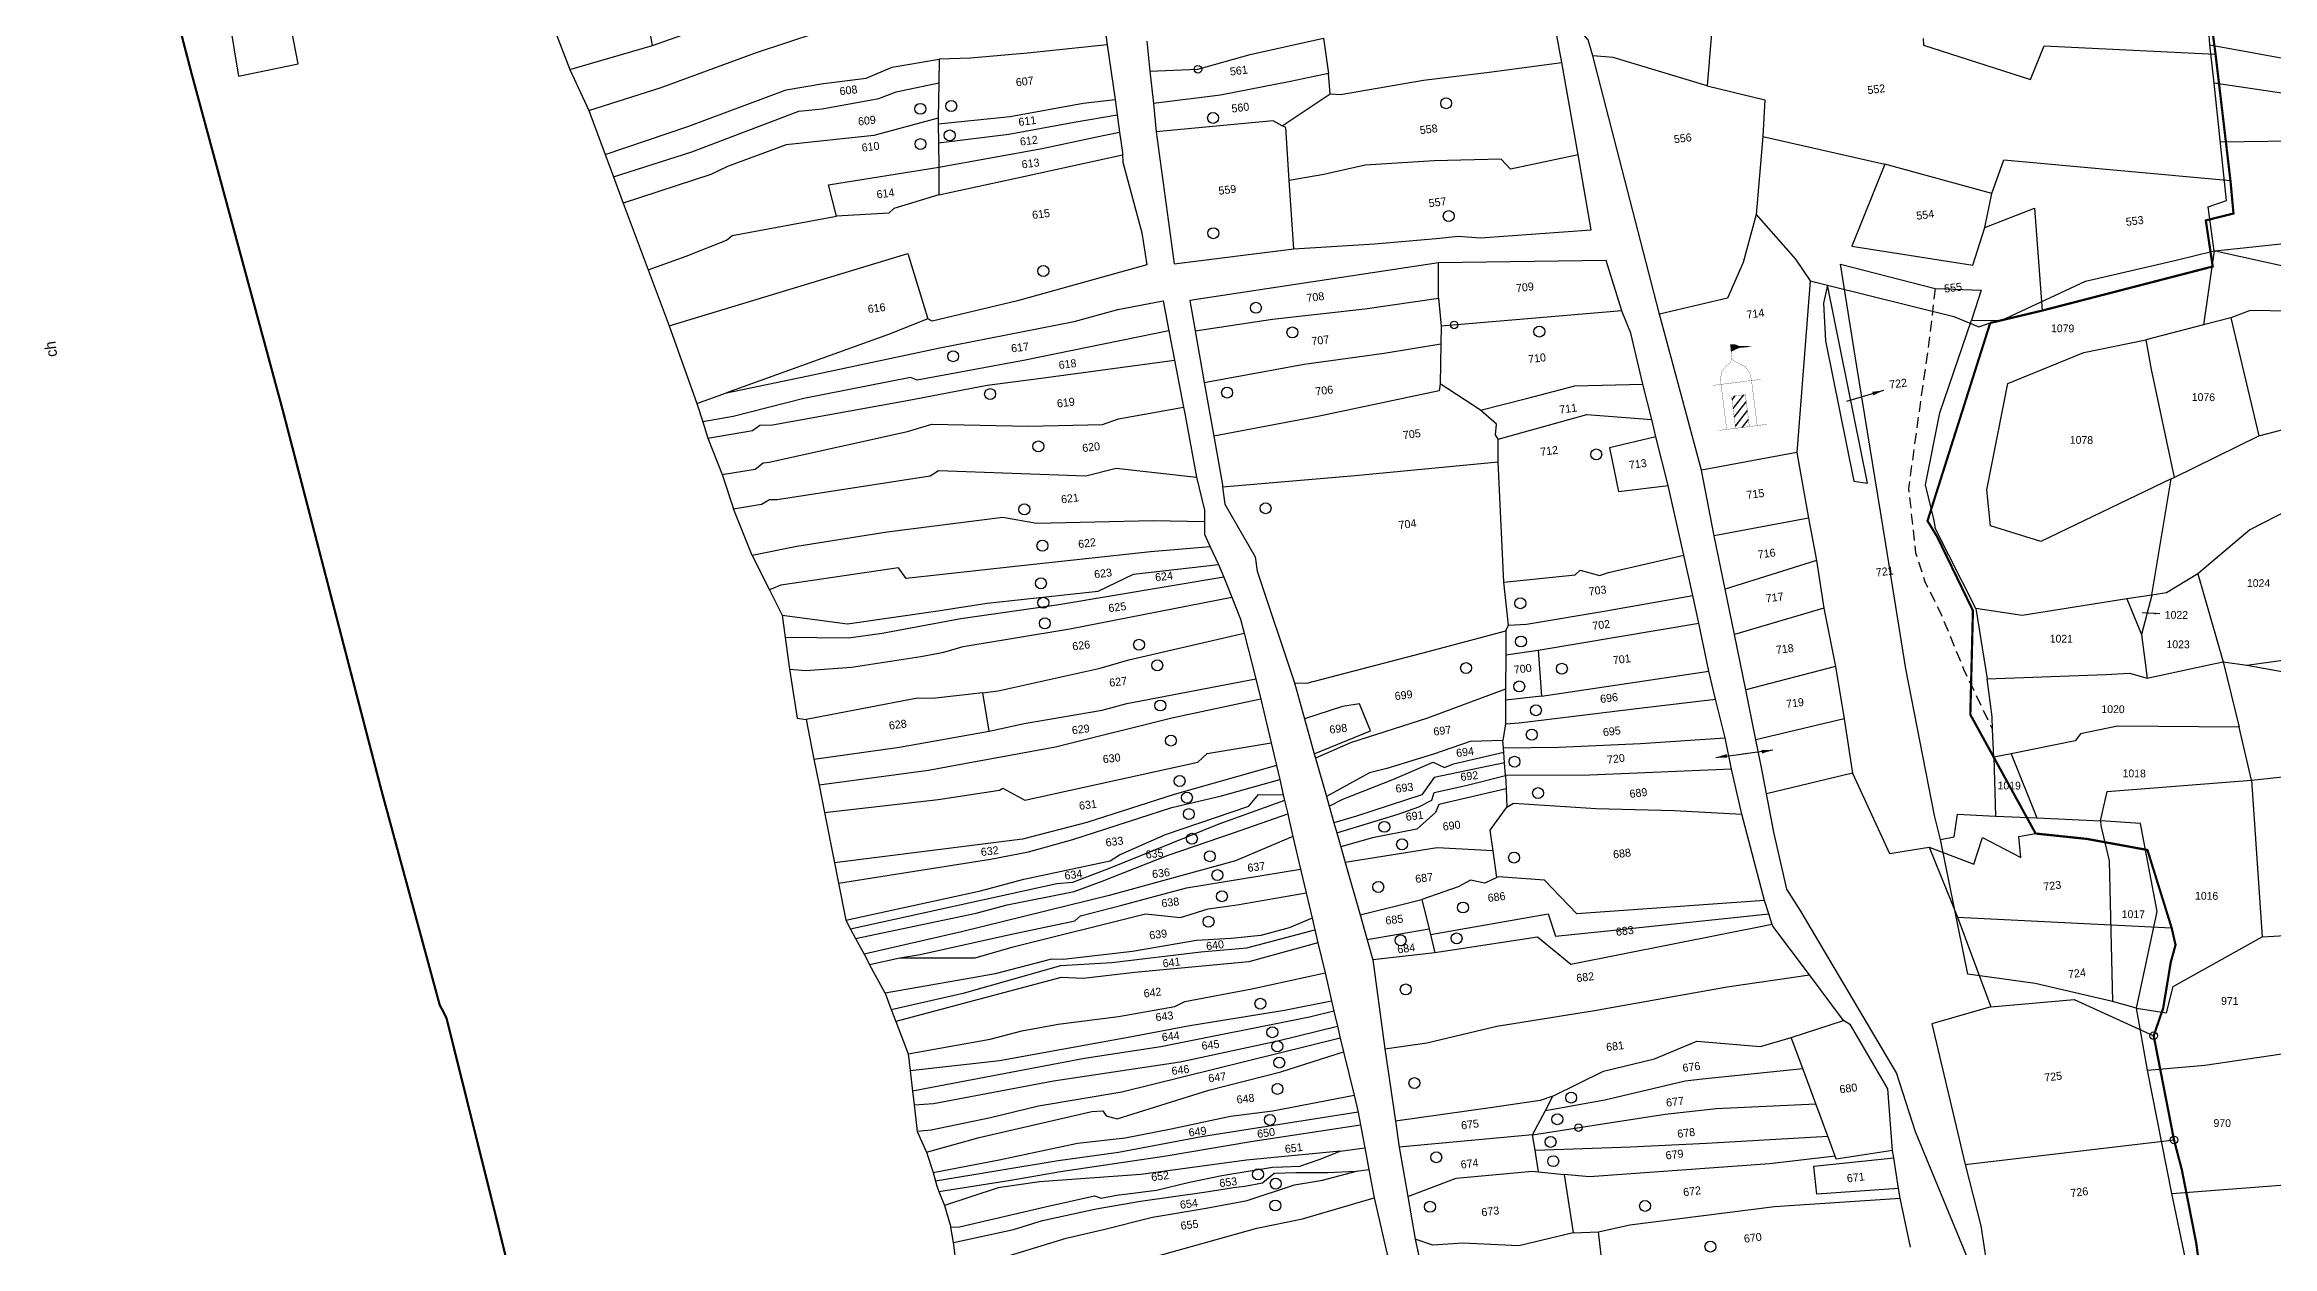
# Model space of a CAD drawing. Header units: metres. Extents: x 286331 to 289345, y 2008811 to 2013011.
# Drawn here: x 286774 to 287804, y 2010016 to 2010571 of the extents above; entities that cross this region are included whole.
import ezdxf
from ezdxf.enums import TextEntityAlignment as Align

# ---------------------------------------------------------------- set-up
doc = ezdxf.new("R2010")
doc.units = ezdxf.units.M
doc.linetypes.add('DASHED', pattern=[0.75, 0.5, -0.25])
for name, color, linetype in [('LINE_FOOTPATH', 1, 'DASHED'), ('POLY_PARCEL', 6, 'Continuous'), ('POLY_ROAD', 30, 'Continuous'), ('POLY_WATER', 4, 'Continuous'), ('SYM_ARROW', 1, 'Continuous'), ('SYM_STONE', 1, 'Continuous'), ('SYM_WELL', 1, 'Continuous'), ('SYM_WORSHIP', 1, 'Continuous'), ('TEXT_MAPOUT', 7, 'Continuous'), ('TEXT_PARCEL', 7, 'Continuous'), ('V_BOUND_LINE', 7, 'Continuous')]:
    doc.layers.add(name, color=color, linetype=linetype)
doc.styles.get("Standard").update_dxf_attribs({"font": 'simplex.shx'})
doc.styles.add('TEXT_MAP', font='')
doc.styles.get('TEXT_MAP').set_extended_font_data('Kruti Dev 050')
doc.dimstyles.get("Standard").update_dxf_attribs({"dimtxt": 0.18, "dimasz": 0.18, "dimexe": 0.18, "dimexo": 0.0625, "dimgap": 0.09, "dimtad": 0, "dimtih": 1, "dimtoh": 1, "dimdec": 4, "dimzin": 0, "dimdsep": 46, "dimtxsty": 'Standard', "dimcen": 0.09, "dimadec": 0, "dimazin": 0, "dimtfac": 1, "dimtdec": 4, "dimtofl": 0, "dimtmove": 0, "dimatfit": 3, "dimfxl": 1, "dimtolj": 1, "dimtzin": 0, "dimarcsym": 0})

# ---------------------------------------------------------------- blocks, each defined once
blk = doc.blocks.new('TEMPLE')
at = {"linetype": 'Continuous'}
blk.add_hatch(color=256, dxfattribs=at).paths.add_polyline_path([(0.28, 5.69), (0.6, 5.75), (0.95, 5.71), (1.39, 5.73), (0.49, 5.85), (0.21, 6.01), (-0.14, 6.06), (-0.15, 5.55), (-0.09, 5.55)])
h = blk.add_hatch(dxfattribs=at)
h.set_pattern_fill('ANSI31', color=256, scale=3.6, style=0)
h.set_pattern_definition([(45, (-94.63405, -100.65248), (-0.318198, 0.318198), [])])
h.paths.add_polyline_path([(-0.51, 2.32), (-0.51, 0), (0.49, 0), (0.49, 2.32)])
at = {"linetype": 'Continuous', "const_width": 0.018}
for points in [[(-1.16, 3.28), (-1.16, 3.69), (-0.97, 4.22), (-0.63, 4.55), (-0.33, 4.73), (-0.16, 4.99), (0.05, 4.8), (0.46, 4.5), (0.69, 4.36), (0.88, 4.09), (1.02, 3.76), (1.06, 3.28)], [(-0.16, 4.99), (-0.14, 6.06), (0.21, 6.01), (0.49, 5.85), (1.39, 5.73), (0.95, 5.71), (0.6, 5.75), (0.28, 5.69), (-0.09, 5.55), (-0.15, 5.55)], [(-1.78, 3.28), (1.75, 3.28)], [(-1.16, 0), (-1.16, 3.28)], [(1.06, 0), (1.06, 3.28)], [(-0.51, 0), (-0.51, 2.32), (0.49, 2.32), (0.49, 0)], [(-1.78, 0), (1.78, 0)]]:
    blk.add_lwpolyline(points, dxfattribs=at)
blk = doc.blocks.new('PAKKAWELL')
blk.add_circle((0, 0), 1.81)
blk = doc.blocks.new('STONE')
blk.add_circle((0, 0), 0.851)
blk = doc.blocks.new('TEXTARROW')
blk.add_leader([(0.04, -0.01), (8.68, -0.01)], dimstyle='Standard', override={"dimtxt": 2.5, "dimasz": 2.5, "dimexe": 1.25, "dimexo": 0.625, "dimgap": 0.625, "dimtad": 1, "dimtih": 0, "dimtoh": 0, "dimzin": 8, "dimcen": 2.5, "dimtofl": 1})
blk = doc.blocks.new('TEXTDOUBLEARROW')
for points in [[(-6.63, 0.01), (0.2, 0.01)], [(6.25, 0.01), (-0.58, 0.01)]]:
    blk.add_leader(points, dimstyle='Standard', override={"dimtxt": 2.5, "dimasz": 2.5, "dimexe": 1.25, "dimexo": 0.625, "dimgap": 0.625, "dimtad": 1, "dimtih": 0, "dimtoh": 0, "dimzin": 8, "dimcen": 2.5, "dimtofl": 1})
blk = doc.blocks.new('CXV')
at = {"layer": 'LINE_FOOTPATH', "ltscale": 10, "flags": 128}
blk.add_lwpolyline([(287647.8, 2010458.5), (287645.4, 2010437.1), (287639.1, 2010392.3), (287635.5, 2010366.1), (287638.8, 2010336.3), (287642.9, 2010323.4), (287650.2, 2010308.8), (287661, 2010282.5), (287674.4, 2010254.6)], dxfattribs=at)
at = {"layer": 'POLY_PARCEL'}
for points in [[(286850.9, 2010631.7), (286863.2, 2010556.7), (286890.8, 2010562.4), (286876.7, 2010634.9), (286850.9, 2010631.7)], [(287054.7, 2010570.9), (287101.1, 2010587.2), (287152.8, 2010602.9), (287163.9, 2010605.6), (287214.4, 2010612.4), (287258.2, 2010620.1)], [(287025.2, 2010540.9), (287058.6, 2010551.5), (287102.7, 2010567.7), (287158.9, 2010586.1), (287214.7, 2010591), (287217, 2010591.9), (287261.1, 2010599.4)], [(287774.9, 2010571.2), (287772.5, 2010605.2)], [(287006.8, 2010584.6), (287016.5, 2010559.8)], [(287054.7, 2010570.9), (287052.5, 2010582.9)], [(287546.4, 2010588), (287544.3, 2010574.8), (287542.4, 2010552.3)], [(287016.5, 2010559.8), (287054.7, 2010570.9)], [(287265, 2010571.2), (287228.1, 2010567.3), (287201.7, 2010565.1), (287187.2, 2010564.6)], [(287284.7, 2010559), (287306.9, 2010559.9), (287331, 2010566.7), (287364.9, 2010574.3), (287367.3, 2010558)], [(287642.3, 2010574.2), (287642.5, 2010571), (287691.9, 2010555.1), (287698.3, 2010570.8), (287777.5, 2010566.9)], [(287774.9, 2010571.2), (287890.7, 2010550.1)], [(287776.8, 2010553.4), (287774.9, 2010571.2)], [(287016.5, 2010559.8), (287025.2, 2010540.9)], [(287032.7, 2010520.5), (287071, 2010533.4), (287116.4, 2010550.4), (287133.8, 2010553.3), (287153.4, 2010555.8), (287165.5, 2010560.9), (287187.2, 2010564.6)], [(287187.2, 2010564.6), (287187, 2010553.6)], [(287367.3, 2010558), (287349.7, 2010554.2), (287317.3, 2010548), (287286.3, 2010544.1)], [(287368.1, 2010548.6), (287367.3, 2010558)], [(287368.1, 2010548.6), (287372.9, 2010548.3), (287411.2, 2010554.8), (287441.6, 2010558.6), (287475.2, 2010563)], [(287542.4, 2010552.3), (287499, 2010565.4), (287489.6, 2010566.1)], [(287036.6, 2010510.2), (287072.8, 2010521.7), (287122.3, 2010540.6), (287133.1, 2010541.6), (287159.3, 2010546.4), (287167.3, 2010549.5), (287187, 2010553.6)], [(287187, 2010553.6), (287186.7, 2010537.3)], [(287345.9, 2010533.8), (287368.1, 2010548.6)], [(287542.4, 2010552.3), (287569.1, 2010545.8), (287568.2, 2010528.8)], [(287776.9, 2010476), (287774.1, 2010496.3), (287782.5, 2010499.2), (287776.8, 2010553.4)], [(287890.2, 2010536.7), (287776.8, 2010553.4)], [(287025.2, 2010540.9), (287032.7, 2010520.5)], [(287186.7, 2010534.6), (287220, 2010538), (287253.8, 2010544.2), (287268.6, 2010545.9)], [(287186.9, 2010525.9), (287219.5, 2010529.9), (287249.7, 2010535.4), (287269.5, 2010538.8)], [(287186.7, 2010537.3), (287157, 2010529.3), (287116.4, 2010525), (287089.4, 2010515), (287081.6, 2010511.2), (287041.1, 2010498)], [(287186.7, 2010537.3), (287186.7, 2010536.7), (287186.7, 2010534.6)], [(287186.7, 2010534.6), (287186.9, 2010525.9)], [(287187.1, 2010514.7), (287234.8, 2010523.3), (287259.3, 2010528.5), (287270.6, 2010530.8)], [(287345.9, 2010533.8), (287341.7, 2010536.1), (287287.6, 2010531)], [(287349.1, 2010508.5), (287347.5, 2010532.9), (287345.9, 2010533.8)], [(287568.2, 2010528.8), (287565.1, 2010492.7)], [(287568.2, 2010528.8), (287624.5, 2010516)], [(287779.6, 2010526.3), (287890.2, 2010527.9)], [(287032.7, 2010520.5), (287036.6, 2010510.2)], [(287186.9, 2010525.9), (287187.1, 2010514.7)], [(287187, 2010501.8), (287227, 2010510.5), (287272, 2010520.3)], [(287482.7, 2010520.3), (287451.5, 2010513.7), (287447.2, 2010518.3), (287416.2, 2010517.6), (287384.3, 2010515.6), (287365.1, 2010511.3), (287349.1, 2010508.5)], [(287674.1, 2010502.4), (287679.6, 2010518), (287784.4, 2010508.4)], [(287036.6, 2010510.2), (287041.1, 2010498)], [(287139.7, 2010491.9), (287136.1, 2010506.5), (287187.1, 2010514.7)], [(287187.1, 2010514.7), (287187, 2010501.8)], [(287351.2, 2010476.8), (287349.1, 2010508.5)], [(287624.5, 2010516), (287609.3, 2010478.1), (287665.3, 2010469.3), (287670.8, 2010486.8)], [(287674.1, 2010502.4), (287624.5, 2010516)], [(287041.1, 2010498), (287052.6, 2010467.1)], [(287187, 2010501.8), (287166.3, 2010495.5), (287164, 2010493.4), (287139.7, 2010491.9)], [(287670.8, 2010486.8), (287674.1, 2010502.4)], [(287052.6, 2010467.1), (287070.2, 2010473.5), (287088.9, 2010480.9), (287091.5, 2010483), (287139.7, 2010491.9)], [(287565.1, 2010492.7), (287559.1, 2010470.6), (287551.8, 2010454), (287520.4, 2010446.6)], [(287565.1, 2010492.7), (287583.3, 2010472.1), (287590, 2010462.1)], [(287670.8, 2010486.8), (287693.8, 2010495.7), (287697.3, 2010448.3)], [(287052.6, 2010467.1), (287062.4, 2010441.3)], [(287062.4, 2010441.3), (287172.8, 2010474.7), (287182, 2010444.5)], [(287418.2, 2010454.1), (287418.2, 2010470.4)], [(287650.3, 2010203.8), (287647.5, 2010214.8), (287634.2, 2010282.7), (287625.1, 2010340.3), (287611.6, 2010422.4), (287604, 2010469.8), (287647.8, 2010458.5)], [(287590, 2010462.1), (287583.8, 2010382.7)], [(287590, 2010462.1), (287598, 2010460.1)], [(287598, 2010460.1), (287596.2, 2010451.7), (287597.2, 2010434.3), (287610.3, 2010369.4), (287616.6, 2010368.5), (287598, 2010460.1)], [(287598, 2010460.1), (287656.4, 2010445.6), (287668.1, 2010440.8), (287673.3, 2010442.6)], [(287647.8, 2010458.5), (287669.1, 2010457.8), (287664.7, 2010443.9)], [(287305.6, 2010439), (287341.4, 2010444.3), (287384.1, 2010449.2), (287418.2, 2010454.1)], [(287418.2, 2010454.1), (287419.4, 2010441.1)], [(287503, 2010448.2), (287419.4, 2010441.1)], [(287784.5, 2010445), (287797.6, 2010390.4)], [(287062.4, 2010441.3), (287075.2, 2010405.4)], [(287293.5, 2010438.9), (287226.3, 2010425.2), (287177.1, 2010416.2), (287173.9, 2010417.3), (287124.6, 2010407.6), (287092, 2010399.4), (287077.9, 2010396.9)], [(287419.4, 2010441.1), (287419.2, 2010432.9)], [(287745.3, 2010434.8), (287747.8, 2010421), (287758.3, 2010371.1)], [(287080.3, 2010389.3), (287100.9, 2010392.8), (287104.3, 2010395.4), (287110.2, 2010395.5), (287172.4, 2010406.8), (287209.4, 2010413.9), (287234.4, 2010417), (287296.1, 2010425.4)], [(287309.8, 2010415), (287356, 2010423.6), (287393.1, 2010428.7), (287419.2, 2010432.9)], [(287419.2, 2010432.9), (287418.9, 2010414.4)], [(287418.9, 2010414.4), (287418.4, 2010411.2), (287362.4, 2010399.4), (287314.2, 2010390.2)], [(287437.5, 2010402.3), (287418.9, 2010414.4)], [(287437.5, 2010402.3), (287458.8, 2010407.6), (287481.2, 2010413.5), (287512.7, 2010414.3)], [(287075.2, 2010405.4), (287088.9, 2010410.3)], [(287075.2, 2010405.4), (287077.9, 2010396.9)], [(287086.8, 2010372.5), (287102.2, 2010375), (287105.8, 2010377.9), (287108.6, 2010378.3), (287172.6, 2010392.4), (287183.8, 2010395.8), (287228.5, 2010394.8), (287262.7, 2010395.6), (287270.2, 2010398.3), (287300.3, 2010403.6)], [(287077.9, 2010396.9), (287080.3, 2010389.3)], [(287445.7, 2010388.8), (287444.5, 2010390.9), (287445, 2010395.8), (287437.5, 2010402.3)], [(287445.7, 2010388.8), (287486.8, 2010400.2), (287516.8, 2010397.9)], [(287080.3, 2010389.3), (287086.8, 2010372.5)], [(287445.8, 2010378.4), (287445.7, 2010388.8)], [(287518.7, 2010390), (287497.2, 2010384.8), (287501.4, 2010364.7), (287524.3, 2010367.4)], [(287092.1, 2010356.7), (287105.1, 2010358.8), (287108.8, 2010361), (287112.3, 2010361), (287183.1, 2010371.9), (287186.9, 2010374.3), (287255, 2010371.9), (287269.1, 2010375.5), (287306.3, 2010371.3)], [(287318.3, 2010366.8), (287379.6, 2010372), (287445.8, 2010378.4)], [(287448.4, 2010322.8), (287445.8, 2010378.4)], [(287583.8, 2010382.7), (287539.8, 2010374.5)], [(287583.8, 2010382.7), (287589.3, 2010352.4)], [(287086.8, 2010372.5), (287092.1, 2010356.7)], [(287100.7, 2010335), (287092.1, 2010356.7)], [(287309.9, 2010350.6), (287286.2, 2010351.1), (287232.3, 2010349.8), (287216.7, 2010352.6), (287163.2, 2010345.9), (287121.4, 2010339.2), (287100.7, 2010335)], [(287589.3, 2010352.4), (287545.7, 2010344.1)], [(287589.3, 2010352.4), (287593, 2010332.7)], [(287100.7, 2010335), (287108.8, 2010319.2)], [(287312.6, 2010339), (287285, 2010336.7), (287222.4, 2010330), (287172, 2010324.5), (287168.4, 2010329.3), (287114, 2010321.4), (287108.8, 2010319.2)], [(287448.4, 2010322.8), (287481.3, 2010326.1), (287483.7, 2010328.3), (287492.6, 2010325.8), (287496.8, 2010327.2), (287531.6, 2010335.2)], [(287593, 2010332.7), (287550.8, 2010319.5)], [(287593, 2010332.7), (287596.3, 2010310.7)], [(287114.7, 2010307.5), (287144.9, 2010303.4), (287186.6, 2010309.5), (287209.5, 2010313.1), (287260.7, 2010318.6), (287277.1, 2010326.5), (287316.4, 2010330.9)], [(287318.8, 2010325), (287242.5, 2010312.3), (287197.3, 2010305.8), (287160.8, 2010299), (287145.3, 2010296.9), (287116, 2010297.1)], [(287450.5, 2010302.9), (287448.4, 2010322.8)], [(287769.3, 2010326.6), (287781, 2010285.9)], [(287108.8, 2010319.2), (287114.7, 2010307.5)], [(287118, 2010282.5), (287125.5, 2010281.9), (287146.7, 2010283.5), (287178.7, 2010288.4), (287189.4, 2010290.3), (287198.3, 2010293), (287247.7, 2010301.2), (287322.5, 2010315.8)], [(287450.5, 2010302.9), (287458.9, 2010303.3), (287493.8, 2010309.1), (287535.8, 2010316.6)], [(287736.5, 2010315), (287743.2, 2010298.5)], [(287748, 2010316.8), (287743.2, 2010298.5)], [(287748.1, 2010316.9), (287748, 2010316.8)], [(287114.7, 2010307.5), (287116, 2010297.1)], [(287449.3, 2010300.2), (287450.5, 2010302.9)], [(287464.2, 2010291.3), (287538.5, 2010303.8)], [(287596.3, 2010310.7), (287555.1, 2010298.6)], [(287596.3, 2010310.7), (287601.7, 2010283.8)], [(287666.7, 2010310.6), (287671.9, 2010278)], [(287116, 2010297.1), (287118, 2010282.5)], [(287207.5, 2010271.6), (287214.5, 2010272.5), (287261.7, 2010283), (287275, 2010286.8), (287328.3, 2010299.2)], [(287351.5, 2010276.2), (287357.3, 2010276.1), (287411, 2010290), (287449.3, 2010300.2)], [(287449.3, 2010300.2), (287449.3, 2010289.1)], [(287449.3, 2010289.1), (287464.2, 2010291.3)], [(287464.2, 2010291.3), (287465.8, 2010270)], [(287743.2, 2010298.5), (287745.9, 2010278.4)], [(287118, 2010282.5), (287121.5, 2010259.9), (287125.7, 2010259.2)], [(287449.3, 2010289.1), (287449.2, 2010273.3)], [(287465.8, 2010270), (287543.2, 2010281.6)], [(287601.7, 2010283.8), (287560.3, 2010272.9)], [(287601.7, 2010283.8), (287605.7, 2010259.5)], [(287671.9, 2010278), (287726.7, 2010280.1), (287737.7, 2010280.7), (287745.9, 2010278.4)], [(287745.9, 2010278.4), (287772.2, 2010284.1), (287781, 2010285.9)], [(287781, 2010285.9), (287788.4, 2010255.7)], [(287781, 2010285.9), (287792, 2010284.4)], [(287792, 2010284.4), (287820.8, 2010288.3)], [(287792, 2010284.4), (287858.7, 2010272.4)], [(287207.5, 2010271.6), (287184.2, 2010268.9), (287177.2, 2010269.1), (287125.7, 2010259.2)], [(287210.4, 2010253.8), (287207.5, 2010271.6)], [(287210.4, 2010253.8), (287226.6, 2010257.4), (287262.6, 2010263.6), (287274, 2010266.6), (287333.7, 2010278.1)], [(287449.2, 2010273.3), (287413.1, 2010259.8), (287377.4, 2010248.5), (287361.3, 2010241.4)], [(287449.2, 2010273.3), (287449.2, 2010268.1)], [(287465.8, 2010270), (287449.2, 2010268.1)], [(287674.4, 2010254.6), (287674.2, 2010260.4), (287671.9, 2010278)], [(287336, 2010268.7), (287294.9, 2010259.8), (287241.1, 2010246.5), (287198.9, 2010238.8), (287182.3, 2010235.6), (287131.7, 2010228.8)], [(287360.7, 2010243.3), (287386.7, 2010254), (287381.6, 2010266.5), (287373.7, 2010265.3), (287356.2, 2010259.6)], [(287449.2, 2010257.3), (287455.5, 2010257.7), (287512.3, 2010264.6), (287546.3, 2010268.6)], [(287449.2, 2010268.1), (287449.2, 2010257.3)], [(287605.7, 2010259.5), (287564.9, 2010249.9)], [(287605.7, 2010259.5), (287609.6, 2010234.4)], [(287125.7, 2010259.2), (287129.3, 2010240.9)], [(287129.3, 2010240.9), (287168.9, 2010246.4), (287210.4, 2010253.8)], [(287447.9, 2010249.5), (287432.8, 2010249.1), (287415.8, 2010243.2), (287394.2, 2010236.6), (287386.3, 2010234.5), (287366.3, 2010223.7)], [(287449.2, 2010257.3), (287447.9, 2010249.5)], [(287448.2, 2010246.1), (287447.9, 2010249.5)], [(287448.2, 2010246.1), (287473.8, 2010246.4), (287511.5, 2010248.2), (287550.7, 2010250.7)], [(287674.9, 2010241.8), (287674.4, 2010254.6)], [(287788.4, 2010255.7), (287732.1, 2010256.2), (287715.1, 2010252.6), (287712.6, 2010249.4), (287683, 2010243.3)], [(287794.1, 2010231.2), (287788.4, 2010255.7)], [(287129.3, 2010240.9), (287131.7, 2010228.8)], [(287134.2, 2010216.3), (287186.8, 2010222.2), (287215.1, 2010226.6), (287216.6, 2010227.5), (287226.9, 2010222), (287306.9, 2010239.5), (287311.1, 2010243.5), (287340.7, 2010248.4)], [(287367.6, 2010219.1), (287373.9, 2010222.4), (287397.1, 2010231.5), (287415.7, 2010239.5), (287421, 2010237), (287425.1, 2010238.8), (287448.3, 2010244.1)], [(287448.7, 2010239.2), (287416.1, 2010232.4), (287410.5, 2010224.4), (287380.2, 2010214.6), (287369.8, 2010211.5)], [(287448.3, 2010244.1), (287448.2, 2010246.1)], [(287448.7, 2010239.2), (287448.3, 2010244.1)], [(287449.2, 2010233.3), (287448.7, 2010239.2)], [(287683, 2010243.3), (287674.9, 2010241.8)], [(287674.9, 2010241.8), (287675.8, 2010214.5)], [(287683, 2010243.3), (287694.9, 2010213.8)], [(287131.7, 2010228.8), (287134.2, 2010216.3)], [(287343.2, 2010237.9), (287295.9, 2010224.5), (287255.5, 2010211.6), (287225.7, 2010203.9), (287138.8, 2010192.9)], [(287140.6, 2010183.6), (287211, 2010194.6), (287228.5, 2010198.1), (287249, 2010203.7), (287294.9, 2010218.5), (287317.8, 2010224), (287344.7, 2010231.5)], [(287371.1, 2010206.9), (287399.5, 2010215.4), (287409.1, 2010218.9), (287415, 2010221.9), (287416.2, 2010225.4), (287430.8, 2010228.7), (287449.2, 2010233.3)], [(287553.6, 2010236.2), (287488.1, 2010233.5), (287449.2, 2010233.3)], [(287449.2, 2010233.3), (287449.4, 2010227.2)], [(287609.6, 2010234.4), (287569.9, 2010224.8)], [(287609.6, 2010234.4), (287626.7, 2010197.2), (287645, 2010200.2)], [(287724.3, 2010212.3), (287727.4, 2010226), (287794.1, 2010231.2)], [(287794.1, 2010231.2), (287857.4, 2010238)], [(287794.1, 2010231.2), (287799, 2010158.8)], [(287144, 2010166.5), (287206.3, 2010180), (287226.4, 2010185.4), (287266.3, 2010193.9), (287270.7, 2010196.6), (287291.9, 2010206), (287330.5, 2010219.2), (287334.9, 2010224.6), (287346.3, 2010224.4)], [(287346.9, 2010221.8), (287316.5, 2010210.8), (287265.9, 2010190.3), (287248.9, 2010183.8), (287241.6, 2010183.3), (287146.3, 2010162.3)], [(287449.4, 2010227.2), (287418.3, 2010220), (287416.7, 2010216.3), (287408.1, 2010208.5), (287387.6, 2010204.5), (287373, 2010200.3)], [(287443.5, 2010198.5), (287442.1, 2010208), (287449.7, 2010218.7)], [(287449.4, 2010227.2), (287449.7, 2010218.7)], [(287449.7, 2010218.7), (287452.8, 2010220.6), (287491, 2010218.1), (287527.2, 2010217.2), (287558.5, 2010215.4)], [(287134.2, 2010216.3), (287138.8, 2010192.9)], [(287148.6, 2010158), (287204.3, 2010169.7), (287218.7, 2010173.6), (287249.7, 2010179.7), (287262.6, 2010184.4), (287293.2, 2010196.5), (287323.3, 2010206.9), (287348.4, 2010215.6)], [(287650.3, 2010203.8), (287656.7, 2010205), (287658.2, 2010215.5), (287675.8, 2010214.5)], [(287675.8, 2010214.5), (287694.9, 2010213.8)], [(287694.9, 2010213.8), (287724.3, 2010212.3)], [(287724.3, 2010212.3), (287724.5, 2010210.2), (287728.3, 2010193.9), (287729.8, 2010128.8)], [(287740.9, 2010125.7), (287750.5, 2010170.5), (287742.8, 2010211.2), (287724.3, 2010212.3)], [(287350.8, 2010205.2), (287324.3, 2010193.9), (287265.9, 2010177.8), (287197.5, 2010161.1), (287152.5, 2010150.7)], [(287443.5, 2010198.5), (287417.5, 2010199.9), (287375, 2010193.1)], [(287445.2, 2010186.2), (287443.5, 2010198.5)], [(287645, 2010200.2), (287665.8, 2010192.4), (287669.7, 2010204.6), (287687.5, 2010195.4), (287686.5, 2010205.2), (287694.3, 2010206.5)], [(287645, 2010200.2), (287658.2, 2010167.9)], [(287729.8, 2010128.8), (287694.1, 2010137.2), (287662.9, 2010141.4), (287650.3, 2010203.8)], [(287138.8, 2010192.9), (287140.6, 2010183.6)], [(287169.1, 2010149.1), (287178.5, 2010150.5), (287219.3, 2010159.7), (287250, 2010166.2), (287252.6, 2010168.5), (287271.7, 2010173.3), (287301.6, 2010181.4), (287354.4, 2010190)], [(287140.6, 2010183.6), (287144, 2010166.5)], [(287169.1, 2010149.1), (287203.9, 2010149), (287221.4, 2010154.1), (287282.7, 2010169.4), (287298.9, 2010167.7), (287311.7, 2010171.7), (287325, 2010173.6), (287357, 2010179.1)], [(287445.2, 2010186.2), (287439.6, 2010183.5), (287432.9, 2010184.9), (287427.3, 2010181.9), (287410.5, 2010176)], [(287568.9, 2010175.5), (287482.2, 2010169.4), (287467.1, 2010185), (287445.9, 2010186.5), (287445.2, 2010186.2)], [(287359.7, 2010167.4), (287349.1, 2010162.9), (287336, 2010159.3), (287322.2, 2010158), (287306.3, 2010157.1), (287276.6, 2010152), (287244.5, 2010148.2), (287239.2, 2010148.4), (287213.2, 2010141.7), (287201.8, 2010139.6), (287162.2, 2010132.7)], [(287381.9, 2010168.9), (287410.5, 2010176)], [(287410.5, 2010176), (287413.8, 2010162.3)], [(287414.5, 2010159.8), (287468.8, 2010169.4), (287472.2, 2010159), (287500.8, 2010162), (287570.9, 2010169.3)], [(287658.2, 2010167.9), (287757.2, 2010162.9)], [(287658.2, 2010167.9), (287673.6, 2010126.4)], [(287144, 2010166.5), (287146.3, 2010162.3)], [(287146.3, 2010162.3), (287148.6, 2010158)], [(287148.6, 2010158), (287152.5, 2010150.7)], [(287165.1, 2010125.1), (287198.9, 2010132.9), (287243.5, 2010145.5), (287267.1, 2010146.9), (287308.3, 2010151.8), (287329.5, 2010153.6), (287361, 2010161.9)], [(287413.8, 2010162.3), (287385.2, 2010157.4)], [(287413.8, 2010162.3), (287414.5, 2010159.8)], [(287414.5, 2010159.8), (287416.5, 2010151.4)], [(287572.5, 2010164.4), (287479.3, 2010145.9), (287463.9, 2010158.6), (287416.5, 2010151.4)], [(287740.9, 2010125.7), (287754.9, 2010123.6), (287757.9, 2010135.7), (287799, 2010158.8)], [(287799, 2010158.8), (287833.7, 2010160.7)], [(287152.5, 2010150.7), (287155, 2010146)], [(287155, 2010146), (287169.1, 2010149.1)], [(287162.2, 2010132.7), (287155, 2010146)], [(287362.4, 2010155.9), (287330.4, 2010147.2), (287277.7, 2010142.3), (287253.9, 2010139.5), (287243.7, 2010140), (287167.2, 2010119.6)], [(287416.5, 2010151.4), (287387.8, 2010148.1)], [(287172.9, 2010104.7), (287210.8, 2010111.4), (287225.4, 2010115.2), (287242.3, 2010118.4), (287270.1, 2010121.9), (287296.2, 2010126.5), (287300.9, 2010128.8), (287331.9, 2010134.7), (287365.7, 2010142.1)], [(287393.3, 2010106.9), (287412.8, 2010109.7), (287445.1, 2010117.5), (287490.3, 2010124.6), (287551.7, 2010135.6), (287589.7, 2010141.2)], [(287162.2, 2010132.7), (287165.1, 2010125.1)], [(287173.8, 2010096.9), (287215.1, 2010101.6), (287274.6, 2010112.3), (287303.2, 2010117.7), (287346.9, 2010124.9), (287368.7, 2010129.2)], [(287673.6, 2010126.4), (287646.3, 2010118.5), (287661.7, 2010053.5)], [(287673.6, 2010126.4), (287712.2, 2010129.7), (287748.9, 2010113)], [(287740.9, 2010125.7), (287729.8, 2010128.8)], [(287746.1, 2010097.1), (287740.9, 2010125.7)], [(287165.1, 2010125.1), (287167.2, 2010119.6)], [(287167.2, 2010119.6), (287172.9, 2010104.7)], [(287369.8, 2010124.4), (287358.5, 2010121.6), (287289.8, 2010107.9), (287254.4, 2010102.4), (287174.9, 2010087.4)], [(287175.6, 2010081.1), (287184.6, 2010081.6), (287240.1, 2010092.1), (287298.7, 2010100.9), (287343.9, 2010110.6), (287371.4, 2010117.4)], [(287581.3, 2010112.2), (287605.5, 2010120)], [(287172.9, 2010104.7), (287173.8, 2010096.9)], [(287372.7, 2010111.9), (287271.7, 2010086.9), (287233.1, 2010080.5), (287211, 2010075.1), (287183.5, 2010069.4), (287177, 2010068.7)], [(287181.3, 2010059.1), (287205.8, 2010065.9), (287257.9, 2010077.9), (287262.9, 2010078.3), (287264.5, 2010075.9), (287269.5, 2010074.5), (287312, 2010087.8), (287345.2, 2010096.3), (287374.2, 2010105.5)], [(287471.1, 2010085.1), (287494.5, 2010096.6), (287518, 2010102.3), (287537.6, 2010110.5), (287567, 2010108), (287581.3, 2010112.2)], [(287586.6, 2010097.8), (287581.3, 2010112.2)], [(287746.1, 2010097.1), (287772.6, 2010099.4), (287808.1, 2010104.7)], [(287173.8, 2010096.9), (287174.9, 2010087.4)], [(287467.6, 2010078.4), (287495, 2010083.4), (287532.2, 2010092.1), (287540.3, 2010093.1), (287586.6, 2010097.8)], [(287592.6, 2010081.5), (287586.6, 2010097.8)], [(287757.3, 2010040), (287746.1, 2010097.1)], [(287174.9, 2010087.4), (287175.6, 2010081.1)], [(287184.5, 2010049.7), (287215, 2010055.6), (287251.2, 2010063.4), (287273.2, 2010065.8), (287294.5, 2010070), (287322, 2010075.8), (287341.6, 2010078.3), (287379.1, 2010085.5)], [(287471.1, 2010085.1), (287465.1, 2010083.1), (287442, 2010079.7), (287398.2, 2010073.5)], [(287467.6, 2010078.4), (287471.1, 2010085.1)], [(287175.6, 2010081.1), (287177, 2010068.7)], [(287381, 2010077.6), (287308.6, 2010066.3), (287270.1, 2010059), (287242.2, 2010055.1), (287185.5, 2010045.7)], [(287461.6, 2010067.2), (287497.1, 2010072.7), (287522.9, 2010076.7), (287546.5, 2010079.4), (287592.6, 2010081.5)], [(287461.6, 2010067.2), (287467.6, 2010078.4)], [(287598.2, 2010066.5), (287592.6, 2010081.5)], [(287177, 2010068.7), (287181.3, 2010059.1)], [(287187.1, 2010040.9), (287220.3, 2010046.2), (287243.4, 2010050.2), (287292.2, 2010057.4), (287331.3, 2010064.1), (287382.1, 2010071.8)], [(287461.6, 2010067.2), (287400, 2010061.4)], [(287462.8, 2010060.1), (287461.6, 2010067.2)], [(287462.8, 2010060.1), (287507, 2010061.7), (287542.1, 2010063.3), (287598.2, 2010066.5)], [(287601.6, 2010057.3), (287598.2, 2010066.5)], [(287661.7, 2010053.5), (287758.3, 2010064.8)], [(287181.3, 2010059.1), (287184.5, 2010049.7)], [(287372.7, 2010059.7), (287329.3, 2010055.5), (287280.5, 2010048.9), (287233.7, 2010045.5), (287214.5, 2010042.6), (287189.7, 2010034.5)], [(287192.7, 2010024.5), (287196.6, 2010024.7), (287235.7, 2010033.8), (287259.1, 2010039), (287262.2, 2010037.9), (287269.3, 2010039.3), (287274.4, 2010039.9), (287287.8, 2010041.6), (287303, 2010045.3), (287318, 2010048.4), (287341.4, 2010052.3), (287346.1, 2010052.4), (287354, 2010052.7), (287363, 2010055.8), (287372.7, 2010059.7)], [(287372.7, 2010059.7), (287384.1, 2010061.1)], [(287464.4, 2010050.1), (287462.8, 2010060.1)], [(287601.6, 2010057.3), (287571.3, 2010053.7), (287488, 2010047.7), (287476.3, 2010048.8)], [(287630.9, 2010042.3), (287593.1, 2010039.8), (287591.7, 2010052.7), (287628.7, 2010056.5)], [(287628.1, 2010059.9), (287602.1, 2010056), (287601.6, 2010057.3)], [(287661.7, 2010053.5), (287668.9, 2010025.1), (287671.9, 2010005.8), (287672.7, 2009980.2)], [(287184.5, 2010049.7), (287185.5, 2010045.7)], [(287185.5, 2010045.7), (287186.1, 2010043.5), (287187.1, 2010040.9)], [(287193.8, 2010017.4), (287221.6, 2010023.4), (287235, 2010027.6), (287259.9, 2010032.9), (287280.3, 2010036.5), (287309.8, 2010040.7), (287323.4, 2010042.9), (287328.6, 2010043.5), (287336.8, 2010045), (287342.2, 2010049.4), (287352.1, 2010049.7), (287366.8, 2010049.8), (287380.3, 2010050.4)], [(287195.2, 2010006.6), (287215.8, 2010010.1), (287245.9, 2010019.4), (287262.6, 2010023.2), (287285.9, 2010029.1), (287310.7, 2010033.2), (287329.7, 2010036.8), (287351.6, 2010044.1), (287364.5, 2010046.2), (287380.3, 2010050.4)], [(287380.3, 2010050.4), (287386, 2010051.1)], [(287403.9, 2010038.6), (287426.3, 2010047.2), (287461.7, 2010050.4), (287464.4, 2010050.1)], [(287464.4, 2010050.1), (287476.3, 2010048.8)], [(287476.3, 2010048.8), (287480.5, 2010021.8)], [(287757.3, 2010040), (287819.5, 2010044.9)], [(287187.1, 2010040.9), (287189.7, 2010034.5)], [(287189.7, 2010034.5), (287192.7, 2010024.5)], [(287261.7, 2010005), (287268, 2010005.5), (287334.2, 2010024), (287355.3, 2010028.4), (287388.4, 2010038)], [(287492.1, 2010022.4), (287506.7, 2010025.5), (287573.5, 2010034.1), (287631.6, 2010037.9)], [(287756.1, 2009998.5), (287763.6, 2010009.9), (287757.3, 2010040)], [(287193.8, 2010017.4), (287192.7, 2010024.5)], [(287480.5, 2010021.8), (287492.1, 2010022.4)], [(287494.6, 2010000.9), (287492.1, 2010022.4)], [(287195.2, 2010006.6), (287193.8, 2010017.4)], [(287480.5, 2010021.8), (287455.3, 2010015.8), (287429.4, 2010017.1), (287415.5, 2010016.1), (287407.3, 2010019)]]:
    blk.add_lwpolyline(points, dxfattribs=at)
at = {"layer": 'POLY_ROAD'}
for points in [[(287489.6, 2010566.1), (287487.3, 2010573.5), (287450.7, 2010616.3)], [(287261.1, 2010599.4), (287265, 2010571.2)], [(287475.2, 2010563), (287472, 2010580.4), (287458.4, 2010592.4)], [(287265, 2010571.2), (287268.6, 2010545.9)], [(287283.3, 2010572.9), (287284.7, 2010559)], [(287284.7, 2010559), (287286.3, 2010544.1)], [(287482.7, 2010520.3), (287475.2, 2010563)], [(287520.4, 2010446.6), (287489.6, 2010566.1)], [(287268.6, 2010545.9), (287269.5, 2010538.8)], [(287269.5, 2010538.8), (287270.6, 2010530.8)], [(287286.3, 2010544.1), (287287.6, 2010531)], [(287270.6, 2010530.8), (287272, 2010521.4), (287272, 2010520.3)], [(287287.6, 2010531), (287295.9, 2010469.9)], [(287272, 2010520.3), (287272.2, 2010517), (287281, 2010484.2), (287283.2, 2010469.4), (287223.5, 2010452.8), (287184, 2010443.5), (287182, 2010444.5)], [(287351.2, 2010476.8), (287388.5, 2010479.2), (287417.1, 2010481.7), (287427.4, 2010482.7), (287437.5, 2010482), (287488.8, 2010485.7), (287482.7, 2010520.3)], [(287295.9, 2010469.9), (287351.2, 2010476.8)], [(287418.2, 2010470.4), (287303.1, 2010453)], [(287503, 2010448.2), (287495.7, 2010471.4), (287418.2, 2010470.4)], [(287088.9, 2010410.3), (287126.6, 2010418.1), (287186.8, 2010431), (287249.7, 2010443.3), (287269.8, 2010448.8), (287290.8, 2010452.8), (287293.5, 2010438.9)], [(287303.1, 2010453), (287305.6, 2010439)], [(287512.7, 2010414.3), (287507.1, 2010437.8), (287503.1, 2010447.7), (287503, 2010448.2)], [(287539.8, 2010374.5), (287520.4, 2010446.6)], [(287182, 2010444.5), (287163.8, 2010437.2), (287088.9, 2010410.3)], [(287293.5, 2010438.9), (287296.1, 2010425.4)], [(287305.6, 2010439), (287309.8, 2010415)], [(287296.1, 2010425.4), (287300.3, 2010403.6)], [(287309.8, 2010415), (287314.2, 2010390.2)], [(287516.8, 2010397.9), (287512.7, 2010414.3)], [(287300.3, 2010403.6), (287300.9, 2010400.8), (287306.3, 2010371.3)], [(287518.7, 2010390), (287516.8, 2010397.9)], [(287314.2, 2010390.2), (287318.2, 2010367.7), (287318.3, 2010366.8)], [(287524.3, 2010367.4), (287518.7, 2010390)], [(287545.7, 2010344.1), (287539.8, 2010374.5)], [(287306.3, 2010371.3), (287309.9, 2010356), (287309.9, 2010350.6)], [(287318.3, 2010366.8), (287319.3, 2010358.8), (287333.4, 2010334.4), (287334.3, 2010327.8), (287351.5, 2010276.2)], [(287531.6, 2010335.2), (287524.3, 2010367.4)], [(287309.9, 2010350.6), (287309.9, 2010344.9), (287312.6, 2010339)], [(287550.8, 2010319.5), (287545.7, 2010344.1)], [(287312.6, 2010339), (287316.4, 2010330.9)], [(287535.8, 2010316.6), (287531.6, 2010335.2)], [(287316.4, 2010330.9), (287318.8, 2010325)], [(287318.8, 2010325), (287322.5, 2010315.8)], [(287322.5, 2010315.8), (287326.6, 2010305.7), (287328.3, 2010299.2)], [(287538.5, 2010303.8), (287535.8, 2010316.6)], [(287555.1, 2010298.6), (287550.8, 2010319.5)], [(287543.2, 2010281.6), (287538.5, 2010303.8)], [(287328.3, 2010299.2), (287333.7, 2010278.1)], [(287560.3, 2010272.9), (287555.1, 2010298.6)], [(287546.3, 2010268.6), (287543.2, 2010281.6)], [(287333.7, 2010278.1), (287336, 2010268.7)], [(287351.5, 2010276.2), (287356.2, 2010259.6)], [(287564.9, 2010249.9), (287560.3, 2010272.9)], [(287336, 2010268.7), (287340.7, 2010248.4)], [(287356.2, 2010259.6), (287360.7, 2010243.3)], [(287550.7, 2010250.7), (287546.3, 2010268.6)], [(287553.6, 2010236.2), (287550.7, 2010250.7)], [(287569.9, 2010224.8), (287567.5, 2010237), (287564.9, 2010249.9)], [(287340.7, 2010248.4), (287343.2, 2010237.9)], [(287360.7, 2010243.3), (287361.3, 2010241.4)], [(287361.3, 2010241.4), (287366.3, 2010223.7)], [(287343.2, 2010237.9), (287344.7, 2010231.5)], [(287344.7, 2010231.5), (287346.3, 2010224.4)], [(287558.5, 2010215.4), (287553.6, 2010236.2)], [(287346.3, 2010224.4), (287346.9, 2010221.8)], [(287346.9, 2010221.8), (287348.4, 2010215.6)], [(287366.3, 2010223.7), (287367.6, 2010219.1)], [(287367.6, 2010219.1), (287369.8, 2010211.5)], [(287672.7, 2009980.2), (287662, 2010012.1), (287638.8, 2010068.6), (287630, 2010095.9), (287585.7, 2010170.6), (287579.3, 2010180.8), (287573.3, 2010207.2), (287569.9, 2010224.8)], [(287348.4, 2010215.6), (287348.9, 2010213.3), (287350.8, 2010205.2)], [(287369.8, 2010211.5), (287371.1, 2010206.9)], [(287568.9, 2010175.5), (287558.5, 2010215.4)], [(287350.8, 2010205.2), (287354.4, 2010190)], [(287371.1, 2010206.9), (287373, 2010200.3)], [(287373, 2010200.3), (287375, 2010193.1)], [(287354.4, 2010190), (287357, 2010179.1)], [(287375, 2010193.1), (287381.9, 2010168.9)], [(287357, 2010179.1), (287359.7, 2010167.4)], [(287359.7, 2010167.4), (287361, 2010161.9)], [(287381.9, 2010168.9), (287385.2, 2010157.4)], [(287570.9, 2010169.3), (287568.9, 2010175.5)], [(287572.5, 2010164.4), (287570.9, 2010169.3)], [(287361, 2010161.9), (287362.4, 2010155.9)], [(287385.2, 2010157.4), (287387.8, 2010148.1)], [(287589.7, 2010141.2), (287572.8, 2010163.6), (287572.5, 2010164.4)], [(287362.4, 2010155.9), (287365.7, 2010142.1)], [(287387.8, 2010148.1), (287393.3, 2010106.9)], [(287365.7, 2010142.1), (287368.7, 2010129.2)], [(287605.5, 2010120), (287589.7, 2010141.2)], [(287368.7, 2010129.2), (287369.8, 2010124.4)], [(287369.8, 2010124.4), (287371.4, 2010117.4)], [(287371.4, 2010117.4), (287372.7, 2010111.9)], [(287628.1, 2010059.9), (287625.9, 2010088.5), (287608.7, 2010118.1), (287605.5, 2010120)], [(287372.7, 2010111.9), (287374.2, 2010105.5)], [(287374.2, 2010105.5), (287379.1, 2010085.5)], [(287393.3, 2010106.9), (287398.2, 2010073.5)], [(287379.1, 2010085.5), (287381, 2010077.6)], [(287381, 2010077.6), (287381.2, 2010076.7), (287382.1, 2010071.8)], [(287382.1, 2010071.8), (287384.1, 2010061.1)], [(287398.2, 2010073.5), (287400, 2010061.4)], [(287384.1, 2010061.1), (287386, 2010051.1)], [(287400, 2010061.4), (287403.9, 2010038.6)], [(287628.7, 2010056.5), (287628.1, 2010059.9)], [(287630.9, 2010042.3), (287628.7, 2010056.5)], [(287386, 2010051.1), (287388.4, 2010038)], [(287388.4, 2010038), (287395.2, 2010008.6)], [(287403.9, 2010038.6), (287407.3, 2010019)], [(287631.6, 2010037.9), (287630.9, 2010042.3)], [(287636.4, 2010015.3), (287631.6, 2010037.9)], [(287407.3, 2010019), (287412.2, 2009996.9), (287421.4, 2009947.4)]]:
    blk.add_lwpolyline(points, dxfattribs=at)
at = {"layer": 'POLY_WATER'}
for points in [[(287777.3, 2010476), (287862.7, 2010485), (287886.7, 2010497), (287890.1, 2010521.2), (287890.2, 2010536.7)], [(287664.7, 2010443.9), (287678.3, 2010443.8), (287717.4, 2010461.9), (287759.3, 2010471.7), (287776.9, 2010476)], [(287776.9, 2010476), (287771.9, 2010441.7)], [(287776.9, 2010476), (287777.3, 2010476)], [(287777.3, 2010476), (287838, 2010462.6), (287871.4, 2010456.1)], [(287784.5, 2010445), (287771.9, 2010441.7)], [(287849.2, 2010447.5), (287793.5, 2010448.4), (287784.5, 2010445)], [(287666.7, 2010310.6), (287648, 2010347.4), (287647.4, 2010351.2), (287643.4, 2010367.8), (287650, 2010401.1), (287664.7, 2010443.9)], [(287757, 2010370.5), (287696.7, 2010341.6), (287673.5, 2010348.8), (287671.7, 2010365.4), (287681.4, 2010414.6), (287716.6, 2010429), (287745.3, 2010434.8)], [(287771.9, 2010441.7), (287745.3, 2010434.8)], [(287797.6, 2010390.4), (287838.3, 2010401.1), (287857.3, 2010410.8)], [(287758.3, 2010371.1), (287797.6, 2010390.4)], [(287748.1, 2010316.9), (287757, 2010370.5)], [(287757, 2010370.5), (287758.3, 2010371.1)], [(287818.1, 2010359.6), (287793.3, 2010346.9), (287769.3, 2010326.6)], [(287769.3, 2010326.6), (287754.9, 2010317.8), (287748, 2010316.8)], [(287736.5, 2010315), (287688, 2010307.3), (287666.7, 2010310.6)], [(287748, 2010316.8), (287736.5, 2010315)]]:
    blk.add_lwpolyline(points, dxfattribs=at)
at = {"layer": 'V_BOUND_LINE', "const_width": 1.03}
for points in [[(287017.5, 2009892), (287010.5, 2009914), (286981.7, 2010031.6), (286959.4, 2010121.1), (286956.2, 2010127.4), (286929.4, 2010226.1), (286883.7, 2010402.1), (286841.4, 2010558.3), (286811.6, 2010673.1)], [(287707.9, 2010632.2), (287716.6, 2010630.4), (287747, 2010627.8), (287770.6, 2010625.9), (287773.7, 2010595.7), (287777.5, 2010566.9)], [(287777.5, 2010566.9), (287784.4, 2010508.4)], [(287784.4, 2010508.4), (287785.8, 2010493.2), (287773, 2010490), (287776.2, 2010468.7), (287697.3, 2010448.3)], [(287697.3, 2010448.3), (287673.3, 2010442.6)], [(287673.3, 2010442.6), (287644.3, 2010351.1), (287648.8, 2010343.7), (287665.3, 2010309.6), (287664.1, 2010261.5), (287694.3, 2010206.5)], [(287694.3, 2010206.5), (287718.1, 2010204), (287746, 2010198.9), (287757.2, 2010162.9)], [(287757.2, 2010162.9), (287759, 2010155), (287756.8, 2010147), (287753.3, 2010125.8), (287748.9, 2010113)], [(287748.9, 2010113), (287758.3, 2010064.8)], [(287758.3, 2010064.8), (287761.9, 2010051.1), (287768.6, 2010017), (287769.8, 2010007.9), (287768.5, 2010004.3), (287764.3, 2009998.1), (287756, 2009987.9), (287722.9, 2009980.3), (287713.6, 2009953.1), (287697.3, 2009932.5), (287692.9, 2009929.1)]]:
    blk.add_lwpolyline(points, dxfattribs=at)
at = {"layer": 'SYM_ARROW'}
for name, p, xscale, yscale, zscale, rotation in [('TEXTARROW', (287624, 2010411.4), 2.055905270236301, 2.055905270236301, 2.055905270236301, 196.6089580543031), ('TEXTARROW', (287751.8, 2010308.1), 0.9557333089496509, 0.9557333089496509, 0.9557333089496509, 176.4282718520903), ('TEXTDOUBLEARROW', (287560, 2010243.4), 2.055905270236301, 2.055905270236301, 2.055905270236301, 7.151992705622344)]:
    blk.add_blockref(name, p, dxfattribs=dict(at, xscale=xscale, yscale=yscale, zscale=zscale, rotation=rotation))
at = {"layer": 'SYM_STONE', "xscale": 2.055905270236301, "yscale": 2.055905270236301, "zscale": 2.055905270236301, "rotation": 7.151992705622344}
for p in [(287306.9, 2010559.9), (287425.4, 2010441.7), (287748.9, 2010113), (287482.9, 2010070.5), (287758.3, 2010064.8)]:
    blk.add_blockref('STONE', p, dxfattribs=at)
at = {"layer": 'SYM_WELL', "xscale": 1.400114693563423, "yscale": 1.400114693563423, "zscale": 1.400114693563423, "rotation": 7.151992705622344}
for p in [(287178.5, 2010541.6), (287192.8, 2010542.9), (287313.9, 2010537.4), (287421.7, 2010544.2), (287178.6, 2010525.3), (287192.1, 2010529.3), (287314, 2010484.1), (287422.9, 2010492), (287235.4, 2010466.6), (287333.7, 2010449.6), (287350.6, 2010438.2), (287464.8, 2010438.6), (287193.7, 2010427.2), (287210.8, 2010409.7), (287320.4, 2010410.4), (287233.1, 2010385.5), (287491.1, 2010381.8), (287226.6, 2010356.4), (287338.2, 2010356.9), (287235, 2010339.6), (287234.3, 2010322.2), (287235.4, 2010313.2), (287456, 2010313), (287236.1, 2010303.7), (287279.7, 2010293.8), (287456.3, 2010295.3), (287288.1, 2010284.3), (287430.9, 2010283), (287475.2, 2010282.7), (287455.5, 2010274.5), (287289.5, 2010265.7), (287463.2, 2010263.5), (287294.4, 2010249.5), (287461.3, 2010252.2), (287453.3, 2010239.7), (287298.4, 2010230.8), (287301.8, 2010223.1), (287302.7, 2010215.5), (287464.2, 2010225.2), (287393.1, 2010209.6), (287304.1, 2010204.1), (287312.4, 2010196), (287401.3, 2010201.5), (287453.1, 2010195.4), (287315.9, 2010187.3), (287318, 2010177.5), (287390.3, 2010181.8), (287311.8, 2010165.7), (287429.5, 2010172.3), (287400.6, 2010157.1), (287426.5, 2010158), (287403, 2010134.4), (287335.8, 2010127.8), (287341.3, 2010114.6), (287343.6, 2010108.1), (287344.5, 2010100.6), (287343.7, 2010088.4), (287407, 2010091.1), (287479.5, 2010084.4), (287340.2, 2010074.1), (287473.1, 2010074.4), (287470, 2010063.9), (287417.1, 2010056.8), (287471.2, 2010055), (287334.7, 2010048.9), (287342.9, 2010044.6), (287342.7, 2010034.5), (287414.2, 2010033.9), (287513.7, 2010034.3), (287543.9, 2010015.5)]:
    blk.add_blockref('PAKKAWELL', p, dxfattribs=at)
at = {"layer": 'SYM_WORSHIP', "xscale": 6.399677347945698, "yscale": 6.399677347945698, "zscale": 6.399677347945698, "rotation": 7.151992705622344}
blk.add_blockref('TEMPLE', (287558.8, 2010394.3), dxfattribs=at)
at = {"layer": 'TEXT_MAPOUT', "style": 'TEXT_MAP'}
blk.add_text('ch', height=5.14, rotation=97.152, dxfattribs=at).set_placement((286779.4, 2010427.2))
at = {"layer": 'TEXT_PARCEL', "style": 'TEXT_MAP'}
for s, height, rotation, p in [('561', 3.7, 7.152, (287325.8, 2010559.3)), ('608', 3.7, 7.152, (287145.3, 2010550.2)), ('607', 3.7, 7.152, (287226.8, 2010554.3)), ('552', 3.7, 7.152, (287620.6, 2010550.7)), ('609', 3.7, 7.152, (287153.8, 2010536.2)), ('611', 3.7, 7.152, (287228, 2010536)), ('560', 3.7, 7.152, (287326.5, 2010542.2)), ('612', 3.7, 7.152, (287228.7, 2010526.9)), ('558', 3.7, 7.152, (287413.6, 2010532.2)), ('556', 3.7, 7.152, (287531.1, 2010528)), ('610', 3.7, 7.152, (287155.5, 2010524.1)), ('613', 3.7, 7.152, (287229.5, 2010516.4)), ('559', 3.7, 7.152, (287320.5, 2010504.2)), ('614', 3.7, 7.152, (287162.4, 2010502.5)), ('557', 3.7, 7.152, (287417.7, 2010498.4)), ('615', 3.7, 7.152, (287234.3, 2010493)), ('554', 3.7, 7.152, (287643.2, 2010492.6)), ('553', 3.7, 7.152, (287740.1, 2010489.8)), ('708', 3.7, 7.152, (287361.2, 2010454.6)), ('709', 3.7, 7.152, (287458.1, 2010459.1)), ('555', 3.7, 7.152, (287656.1, 2010458.9)), ('616', 3.7, 7.152, (287158.3, 2010449.5)), ('714', 3.7, 7.152, (287564.7, 2010446.9)), ('707', 3.7, 7.152, (287363.5, 2010434.6)), ('1079', 3.61, 359.4459, (287706.8, 2010440.1)), ('617', 3.7, 7.152, (287224.6, 2010431.3)), ('618', 3.7, 7.152, (287246.6, 2010423.6)), ('710', 3.7, 7.152, (287463.7, 2010426.3)), ('722', 3.7, 7.152, (287630.7, 2010414.6)), ('619', 3.7, 7.152, (287245.8, 2010405.8)), ('706', 3.7, 7.152, (287365.3, 2010411.4)), ('711', 3.7, 7.152, (287478.1, 2010403)), ('1076', 3.61, 359.4459, (287771.9, 2010408.3)), ('705', 3.7, 7.152, (287405.8, 2010391.2)), ('620', 3.7, 7.152, (287257.5, 2010385.2)), ('712', 3.7, 7.152, (287469.3, 2010383.5)), ('1078', 3.61, 359.4459, (287715.5, 2010388.5)), ('713', 3.7, 7.152, (287510.3, 2010377.4)), ('621', 3.7, 7.152, (287247.7, 2010361.5)), ('715', 3.7, 7.152, (287564.7, 2010363.5)), ('622', 3.7, 7.152, (287255.6, 2010340.8)), ('704', 3.7, 7.152, (287403.8, 2010349.6)), ('716', 3.7, 7.152, (287569.9, 2010336)), ('623', 3.7, 7.152, (287263, 2010326.8)), ('624', 3.7, 7.152, (287291.2, 2010325.4)), ('703', 3.7, 7.152, (287491.7, 2010318.9)), ('721', 3.7, 7.152, (287624.5, 2010327.7)), ('1024', 3.61, 359.4459, (287797.4, 2010322.3)), ('625', 3.7, 7.152, (287269.6, 2010311.2)), ('717', 3.7, 7.152, (287573.6, 2010315.7)), ('702', 3.7, 7.152, (287493.4, 2010303)), ('1022', 3.61, 359.4459, (287759.4, 2010307.6)), ('626', 3.7, 7.152, (287252.9, 2010293.5)), ('718', 3.7, 7.152, (287578.3, 2010291.9)), ('1021', 3.61, 359.4459, (287706.2, 2010296.6)), ('1023', 3.61, 359.4459, (287760.2, 2010294)), ('700', 3.7, 7.152, (287457.1, 2010282.7)), ('701', 3.7, 7.152, (287502.9, 2010287.1)), ('627', 3.7, 7.152, (287270, 2010276.7)), ('699', 3.7, 7.152, (287402, 2010270.5)), ('696', 3.7, 7.152, (287497, 2010269.2)), ('719', 3.7, 7.152, (287583, 2010266.9)), ('1020', 3.61, 359.4459, (287730.1, 2010264)), ('628', 3.7, 7.152, (287168.1, 2010256.9)), ('629', 3.7, 7.152, (287252.7, 2010254.7)), ('698', 3.7, 7.152, (287371.8, 2010255)), ('697', 3.7, 7.152, (287419.9, 2010254.1)), ('695', 3.7, 7.152, (287498.3, 2010253.8)), ('630', 3.7, 7.152, (287267, 2010241.3)), ('694', 3.7, 7.152, (287430.4, 2010244.2)), ('720', 3.7, 7.152, (287500.2, 2010241.1)), ('693', 3.7, 7.152, (287402.4, 2010227.7)), ('692', 3.7, 7.152, (287432.4, 2010233.1)), ('1019', 3.61, 359.4459, (287682.1, 2010228.7)), ('1018', 3.61, 359.4459, (287739.9, 2010234.3)), ('631', 3.7, 7.152, (287256, 2010219.8)), ('689', 3.7, 7.152, (287510.6, 2010225.3)), ('691', 3.7, 7.152, (287407.1, 2010214.7)), ('690', 3.7, 7.152, (287424.2, 2010210.2)), ('632', 3.7, 7.152, (287210.6, 2010198.4)), ('633', 3.7, 7.152, (287268.3, 2010202.8)), ('635', 3.7, 7.152, (287286.8, 2010197.2)), ('688', 3.7, 7.152, (287503, 2010197.3)), ('634', 3.7, 7.152, (287249.3, 2010187.5)), ('636', 3.7, 7.152, (287289.8, 2010188.2)), ('637', 3.7, 7.152, (287333.9, 2010191.1)), ('687', 3.7, 7.152, (287411.5, 2010186)), ('638', 3.7, 7.152, (287294.1, 2010174.7)), ('686', 3.7, 7.152, (287445, 2010177.2)), ('723', 3.7, 7.152, (287702, 2010182.4)), ('1016', 3.61, 359.4459, (287773.4, 2010177.7)), ('685', 3.7, 7.152, (287397.7, 2010166.7)), ('1017', 3.61, 359.4459, (287739.5, 2010169.2)), ('639', 3.7, 7.152, (287288.5, 2010159.9)), ('640', 3.7, 7.152, (287314.8, 2010154.9)), ('683', 3.7, 7.152, (287504.3, 2010161.5)), ('641', 3.7, 7.152, (287294.7, 2010146.9)), ('684', 3.7, 7.152, (287403.2, 2010153.4)), ('682', 3.7, 7.152, (287486, 2010140.1)), ('724', 3.7, 7.152, (287713.4, 2010141.9)), ('642', 3.7, 7.152, (287285.9, 2010133)), ('971', 3.61, 359.4459, (287784.1, 2010129.1)), ('643', 3.7, 7.152, (287291.4, 2010122)), ('644', 3.7, 7.152, (287294.3, 2010112.8)), ('645', 3.7, 7.152, (287312.7, 2010108.8)), ('681', 3.7, 7.152, (287499.8, 2010108.2)), ('646', 3.7, 7.152, (287298.8, 2010097.2)), ('647', 3.7, 7.152, (287315.8, 2010093.8)), ('676', 3.7, 7.152, (287535.1, 2010098.6)), ('725', 3.7, 7.152, (287702.4, 2010094.1)), ('648', 3.7, 7.152, (287328.9, 2010083.9)), ('677', 3.7, 7.152, (287527.5, 2010082.5)), ('680', 3.7, 7.152, (287607.7, 2010088.7)), ('675', 3.7, 7.152, (287432.7, 2010072)), ('970', 3.61, 359.4459, (287780.6, 2010072.6)), ('649', 3.7, 7.152, (287306.7, 2010068.7)), ('650', 3.7, 7.152, (287338.4, 2010068.1)), ('678', 3.7, 7.152, (287532.7, 2010068.1)), ('651', 3.7, 7.152, (287351.2, 2010061.1)), ('674', 3.7, 7.152, (287432.5, 2010053.9)), ('679', 3.7, 7.152, (287527.3, 2010058.1)), ('652', 3.7, 7.152, (287289.4, 2010048.1)), ('653', 3.7, 7.152, (287320.9, 2010045.3)), ('672', 3.7, 7.152, (287535.4, 2010041.1)), ('671', 3.7, 7.152, (287611.1, 2010047.5)), ('726', 3.7, 7.152, (287714.5, 2010040.7)), ('654', 3.7, 7.152, (287302.7, 2010035.3)), ('673', 3.7, 7.152, (287442.1, 2010031.8)), ('655', 3.7, 7.152, (287303, 2010025.6)), ('670', 3.7, 7.152, (287563.5, 2010019.6))]:
    blk.add_text(s, height=height, rotation=rotation, dxfattribs=at).set_placement(p, align=Align.MIDDLE)

msp = doc.modelspace()

# ---------------------------------------------------------------- block references
msp.add_blockref('CXV', (0, 0))

doc.saveas('drawing.dxf')
